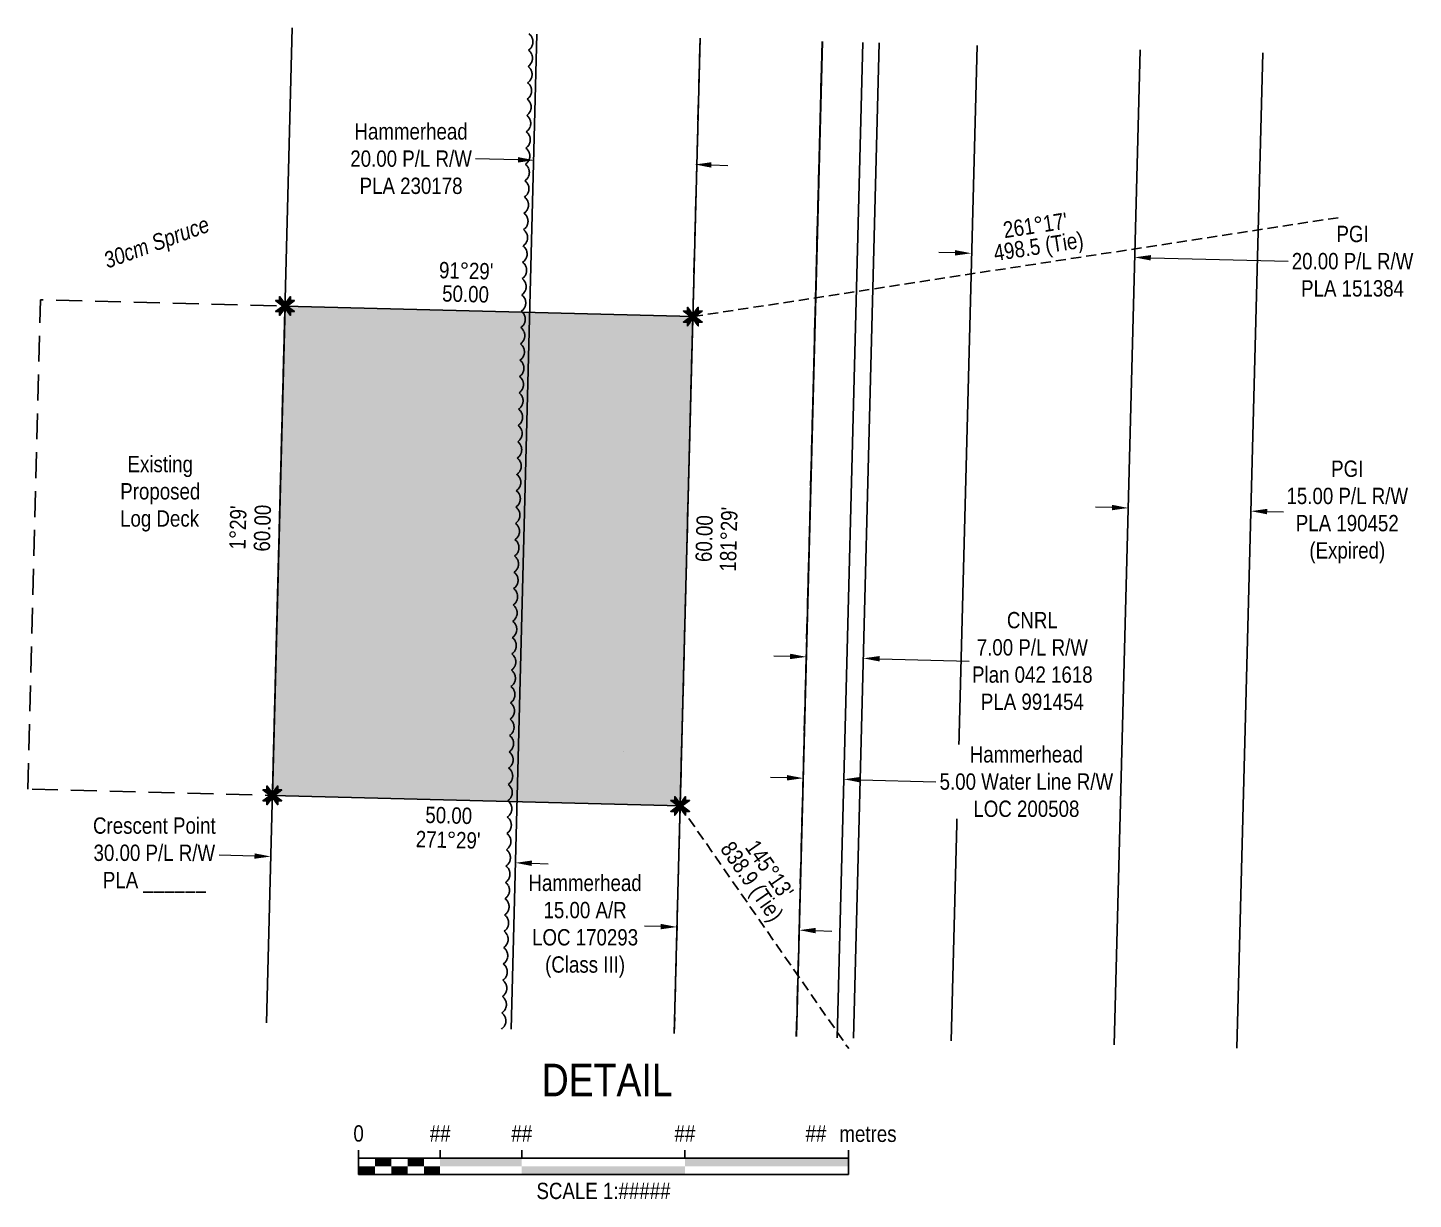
# Model space of a CAD drawing. Extents: x 410314 to 414262, y 6043239 to 6046088.
# Drawn here: x 410467 to 411316, y 6043358 to 6044076 of the extents above; entities that cross this region are included whole.
import ezdxf
from ezdxf.enums import TextEntityAlignment as Align

# ---------------------------------------------------------------- set-up
doc = ezdxf.new("R2010")
doc.units = 0
doc.header["$LTSCALE"] = 5
doc.header["$PDSIZE"] = 0.5
for name, pattern in [('0', [1, 1, 0]), ('foc-ACCESSROAD', [3.75, 2.5, -1.25]), ('foc-TIELINE', [1.875, 1.25, -0.625]), ('foc-UNSURVEYED', [12.5, 10, -2.5]), ('HIDDEN2', [4.7625, 3.175, -1.5875])]:
    doc.linetypes.add(name, pattern=pattern)
for name, color, linetype in [('C-RW', 13, 'Continuous'), ('DETAIL-T', 7, 'Continuous'), ('F-AR', 190, 'foc-ACCESSROAD'), ('F-RW', 190, 'Continuous'), ('L-BD', 7, 'Continuous'), ('L-MON', 1, 'Continuous'), ('L-TIE', 7, 'foc-TIELINE'), ('L-USEC', 7, 'foc-UNSURVEYED'), ('P-PROPOSED', 10, 'Continuous'), ('P-PROPOSED-H', 21, 'Continuous'), ('T-BUSH', 110, '0'), ('T-BUSH-T', 110, 'Continuous'), ('T-EXISTING TFA', 220, 'HIDDEN2'), ('T-EXISTING TFA-T', 220, 'Continuous')]:
    doc.layers.add(name, color=color, linetype=linetype)
for name, color, linetype, lineweight in [('C-RW-T', 13, 'Continuous', 9), ('F-AR-T', 190, 'Continuous', 9), ('F-RW-T', 190, 'Continuous', 9)]:
    doc.layers.add(name, color=color, linetype=linetype, lineweight=lineweight)
doc.styles.add('80', font='ARIALN.TTF', dxfattribs={"height": 10})
doc.styles.add('80CG', font='ARIALN.TTF', dxfattribs={"height": 10})
doc.styles.add('80L', font='ARIALN.TTF', dxfattribs={"height": 10})
doc.styles.add('80LS', font='ARIALNI.TTF', dxfattribs={"height": 10})
doc.dimstyles.new('Compass 5 000', dxfattribs={"dimscale": 5, "dimtxt": 9, "dimasz": 2, "dimexe": 0.2, "dimexo": 0.0625, "dimgap": 0.5, "dimtad": 0, "dimtih": 1, "dimtoh": 1, "dimzin": 0, "dimdsep": 46, "dimtxsty": '80CG', "dimcen": 0.1, "dimse1": 1, "dimse2": 1, "dimclrd": 256, "dimclrt": 256, "dimaunit": 1, "dimadec": 4, "dimazin": 0, "dimtfac": 0.06, "dimtofl": 0, "dimtmove": 0, "dimatfit": 1, "dimfxl": 0.2, "dimtolj": 1, "dimtzin": 0, "dimlwd": -1, "dimarcsym": 0})

# ---------------------------------------------------------------- blocks, each defined once
blk = doc.blocks.new('*D679')
at = {"layer": 'Defpoints', "color": 0, "transparency": 16777216}
for p in [(411044.88, 6043937.6), (411040.01, 6043744.7), (411139.97, 6043742.18)]:
    blk.add_point(p, dxfattribs=at)
at = {"layer": 'F-RW-T', "transparency": 16777216}
for p, q in [((411034.88, 6043937.85), (411024.88, 6043938.1)), ((411154.83, 6043934.83), (411238.9, 6043932.7))]:
    blk.add_line(p, q, dxfattribs=at)
for points in [[(411034.92, 6043939.52), (411034.84, 6043936.19), (411044.88, 6043937.6)], [(411154.87, 6043936.49), (411154.79, 6043933.16), (411144.84, 6043935.08)]]:
    blk.add_solid(points, dxfattribs=at)
at = {"layer": 'F-RW-T', "transparency": 16777216, "insert": (411278.44, 6043932.7), "char_height": 10, "attachment_point": 5, "style": '80CG'}
blk.add_mtext('\\A1;PGI\\P20.00 P/L R/W\\PPLA 151384', dxfattribs=at)
blk = doc.blocks.new('*D680')
at = {"layer": 'Defpoints', "color": 0, "transparency": 16777216}
for p in [(410777.06, 6043994.58), (410763.65, 6043486.44), (410862.19, 6043483.84)]:
    blk.add_point(p, dxfattribs=at)
at = {"layer": 'F-RW-T', "transparency": 16777216}
for p, q in [((410767.06, 6043994.84), (410741.15, 6043995.52)), ((410885.6, 6043991.71), (410895.6, 6043991.45))]:
    blk.add_line(p, q, dxfattribs=at)
for points in [[(410767.11, 6043996.51), (410767.02, 6043993.17), (410777.06, 6043994.58)], [(410885.64, 6043993.38), (410885.56, 6043990.05), (410875.6, 6043991.98)]]:
    blk.add_solid(points, dxfattribs=at)
at = {"layer": 'F-RW-T', "transparency": 16777216, "insert": (410701.61, 6043995.52), "char_height": 10, "attachment_point": 5, "style": '80CG'}
blk.add_mtext('\\A1;Hammerhead\\P20.00 P/L R/W\\PPLA 230178', dxfattribs=at)
blk = doc.blocks.new('TEMP')
h = blk.add_hatch(color=255)
h.dxf.hatch_style = 1
h.paths.add_polyline_path([(0, 0.25), (-0.67, 1.15), (-0.67, 0.67), (-1.15, 0.67), (-0.25, 0), (-1.15, -0.67), (-0.67, -0.67), (-0.67, -1.15), (0, -0.25), (0.67, -1.15), (0.67, -0.67), (1.15, -0.67), (0.25, 0), (1.15, 0.67), (0.67, 0.67), (0.67, 1.15)])
h.paths.add_polyline_path([(0.57, 0.85), (0.57, 0.57), (0.85, 0.57), (0.08, 0), (0.85, -0.57), (0.57, -0.57), (0.57, -0.85), (0, -0.08), (-0.57, -0.85), (-0.57, -0.57), (-0.85, -0.57), (-0.08, 0), (-0.85, 0.57), (-0.57, 0.57), (-0.57, 0.85), (0, 0.08)], flags=16)
h = blk.add_hatch(color=1)
h.dxf.hatch_style = 1
h.paths.add_polyline_path([(0, 0.08), (-0.57, 0.85), (-0.57, 0.57), (-0.85, 0.57), (-0.08, 0), (-0.85, -0.57), (-0.57, -0.57), (-0.57, -0.85), (0, -0.08), (0.57, -0.85), (0.57, -0.57), (0.85, -0.57), (0.08, 0), (0.85, 0.57), (0.57, 0.57), (0.57, 0.85)])
at = {"color": 1}
for p, q in [((-0.08, 0), (0.08, 0)), ((0, 0.08), (0, -0.08))]:
    blk.add_line(p, q, dxfattribs=at)
at = {"color": 255, "flags": 128}
blk.add_lwpolyline([(-0.25, 0), (-1.15, 0.67), (-0.67, 0.67), (-0.67, 1.15), (0, 0.25), (0.67, 1.15), (0.67, 0.67), (1.15, 0.67), (0.25, 0), (1.15, -0.67), (0.67, -0.67), (0.67, -1.15), (0, -0.25), (-0.67, -1.15), (-0.67, -0.67), (-1.15, -0.67)], close=True, dxfattribs=at)
at = {"color": 1, "flags": 128}
blk.add_lwpolyline([(-0.08, 0), (-0.85, 0.57), (-0.57, 0.57), (-0.57, 0.85), (0, 0.08), (0.57, 0.85), (0.57, 0.57), (0.85, 0.57), (0.08, 0), (0.85, -0.57), (0.57, -0.57), (0.57, -0.85), (0, -0.08), (-0.57, -0.85), (-0.57, -0.57), (-0.85, -0.57)], close=True, dxfattribs=at)
blk = doc.blocks.new('*D681')
at = {"layer": 'Defpoints', "color": 0, "transparency": 16777216}
for p in [(411141.72, 6043808.3), (411216.81, 6043806.35), (411216.12, 6043779.61)]:
    blk.add_point(p, dxfattribs=at)
at = {"layer": 'F-RW-T', "transparency": 16777216}
for p, q in [((411131.03, 6043781.82), (411121.03, 6043782.08)), ((411226.11, 6043779.36), (411236.11, 6043779.1))]:
    blk.add_line(p, q, dxfattribs=at)
for points in [[(411131.07, 6043783.49), (411130.99, 6043780.15), (411141.03, 6043781.56)], [(411226.16, 6043781.02), (411226.07, 6043777.69), (411216.12, 6043779.61)]]:
    blk.add_solid(points, dxfattribs=at)
at = {"layer": 'F-RW-T', "transparency": 16777216, "insert": (411275.2, 6043779.1), "char_height": 10, "attachment_point": 5, "style": '80CG'}
blk.add_mtext('\\A1;PGI\\P15.00 P/L R/W\\PPLA 190452\\P(Expired)', dxfattribs=at)
blk = doc.blocks.new('*D682')
at = {"layer": 'Defpoints', "color": 0, "transparency": 16777216}
for p in [(410945.24, 6043744.85), (410980.07, 6043743.95), (410978.66, 6043689.45)]:
    blk.add_point(p, dxfattribs=at)
at = {"layer": 'F-RW-T', "transparency": 16777216}
for p, q in [((410933.84, 6043690.61), (410923.84, 6043690.87)), ((410988.65, 6043689.19), (411043.5, 6043687.77))]:
    blk.add_line(p, q, dxfattribs=at)
for points in [[(410933.88, 6043692.28), (410933.79, 6043688.94), (410943.83, 6043690.35)], [(410988.7, 6043690.86), (410988.61, 6043687.52), (410978.66, 6043689.45)]]:
    blk.add_solid(points, dxfattribs=at)
at = {"layer": 'F-RW-T', "transparency": 16777216, "insert": (411082.25, 6043687.77), "char_height": 10, "attachment_point": 5, "style": '80CG'}
blk.add_mtext('\\A1;CNRL\\P7.00 P/L R/W\\PPlan 042 1618\\PPLA 991454', dxfattribs=at)
blk = doc.blocks.new('*D683')
at = {"layer": 'Defpoints', "color": 0, "transparency": 16777216}
for p in [(410941.81, 6043612.16), (410966.62, 6043611.52), (410966.72, 6043615.36)]:
    blk.add_point(p, dxfattribs=at)
at = {"layer": 'F-AR-T', "transparency": 16777216}
for p, q in [((410931.91, 6043616.27), (410921.91, 6043616.53)), ((410976.72, 6043615.1), (411023.2, 6043613.89))]:
    blk.add_line(p, q, dxfattribs=at)
for points in [[(410931.95, 6043617.93), (410931.87, 6043614.6), (410941.91, 6043616.01)], [(410976.76, 6043616.77), (410976.68, 6043613.44), (410966.72, 6043615.36)]]:
    blk.add_solid(points, dxfattribs=at)
at = {"layer": 'F-AR-T', "transparency": 16777216, "insert": (411078.59, 6043613.89), "char_height": 10, "attachment_point": 5, "style": '80CG', "bg_fill": 3, "box_fill_scale": 1.1, "bg_fill_color": 256, "bg_fill_true_color": 13158600, "bg_fill_transparency": 0}
blk.add_mtext('\\A1;Hammerhead\\P5.00 Water Line R/W\\PLOC 200508', dxfattribs=at)
blk = doc.blocks.new('*D684')
at = {"layer": 'Defpoints', "color": 0, "transparency": 16777216}
for p in [(410864.44, 6043520.54), (410939.38, 6043518.59), (410939.5, 6043522.92)]:
    blk.add_point(p, dxfattribs=at)
at = {"layer": 'F-AR-T', "transparency": 16777216}
for p, q in [((410854.56, 6043525.12), (410844.56, 6043525.38)), ((410949.49, 6043522.66), (410959.49, 6043522.4))]:
    blk.add_line(p, q, dxfattribs=at)
for points in [[(410854.6, 6043526.78), (410854.51, 6043523.45), (410864.55, 6043524.86)], [(410949.54, 6043524.32), (410949.45, 6043520.99), (410939.5, 6043522.92)]]:
    blk.add_solid(points, dxfattribs=at)
at = {"layer": 'F-AR-T', "transparency": 16777216, "insert": (410808.22, 6043525.38), "char_height": 10, "attachment_point": 5, "style": '80CG'}
blk.add_mtext('\\A1;Hammerhead\\P15.00 A/R\\PLOC 170293\\P(Class III)', dxfattribs=at)
blk = doc.blocks.new('*D685')
at = {"layer": 'C-RW-T', "transparency": 16777216}
for p, q in [((410605.67, 6043568.31), (410584.07, 6043568.87)), ((410775.58, 6043563.91), (410785.58, 6043563.65))]:
    blk.add_line(p, q, dxfattribs=at)
for points in [[(410605.71, 6043569.98), (410605.62, 6043566.65), (410615.66, 6043568.06)], [(410775.62, 6043565.58), (410775.54, 6043562.24), (410765.58, 6043564.17)]]:
    blk.add_solid(points, dxfattribs=at)
at = {"layer": 'Defpoints', "color": 0, "transparency": 16777216}
for p in [(410616.17, 6043587.75), (410766.09, 6043583.87), (410615.66, 6043568.06)]:
    blk.add_point(p, dxfattribs=at)
at = {"layer": 'C-RW-T', "transparency": 16777216, "insert": (410544.31, 6043568.87), "char_height": 10, "attachment_point": 5, "style": '80CG'}
blk.add_mtext('\\A1;Crescent Point\\P30.00 P/L R/W\\PPLA ______', dxfattribs=at)
blk = doc.blocks.new('*U488')
at = {"color": 0}
for p, q in [((-150, 0), (-150, 15)), ((-150, 10), (150.24, 10)), ((-100, 10), (-100, 15)), ((-50, 10), (-50, 15)), ((50, 10), (50, 15)), ((150.24, 0), (150.24, 15)), ((-150, 0), (150.24, 0))]:
    blk.add_line(p, q, dxfattribs=at)
for points in [[(-140, 10), (-130, 10), (-140, 5), (-130, 5)], [(-120, 10), (-110, 10), (-120, 5), (-110, 5)], [(-100, 10), (-50, 10), (-100, 5), (-50, 5)], [(50, 10), (150.24, 10), (50, 5), (150.24, 5)], [(-150, 5), (-140, 5), (-150, 0), (-140, 0)], [(-130, 5), (-120, 5), (-130, 0), (-120, 0)], [(-110, 5), (-100, 5), (-110, 0), (-100, 0)], [(-50, 5), (50, 5), (-50, 0), (50, 0)]]:
    blk.add_solid(points, dxfattribs=at)
at = {"color": 0, "style": '80'}
blk.add_text('metres', height=10, dxfattribs=at).set_placement((162.24, 20), align=Align.CENTER)
at = {"color": 0, "char_height": 10, "style": '80'}
for s, insert, attachment_point in [('0', (-150, 30.21), 2), ('##', (-100, 30.21), 2), ('##', (-50, 30.21), 2), ('##', (50, 30.21), 2), ('##', (136.7, 30.22), 3), ('SCALE 1:#####', (0.12, -5), 2)]:
    blk.add_mtext(s, dxfattribs=dict(at, insert=insert, attachment_point=attachment_point))

msp = doc.modelspace()

# ---------------------------------------------------------------- hatches: boundary and pattern name
at = {"layer": 'P-PROPOSED-H'}
h = msp.add_hatch(color=256, dxfattribs=at)
h.dxf.hatch_style = 1
h.paths.add_polyline_path([(410624.386, 6043905.275), (410874.241, 6043898.802), (410866.469, 6043599.031), (410616.614, 6043605.509)])

# ---------------------------------------------------------------- linework, layer by layer
at = {"layer": 'C-RW'}
for points in [[(410613.018, 6043466.092), (410628.826, 6044075.773)], [(410613.018, 6043466.092), (410628.826, 6044075.773)], [(410778.709, 6044071.89), (410762.901, 6043462.209)], [(410778.709, 6044071.89), (410762.901, 6043462.209)], [(410953.6, 6044067.359), (410937.805, 6043457.678)], [(410962.61, 6043457.035), (410978.452, 6044066.715)]]:
    msp.add_lwpolyline(points, dxfattribs=at)
at = {"layer": 'C-RW', "ltscale": 5, "flags": 128}
for points in [[(410778.736, 6044071.889), (410762.941, 6043462.208)], [(410862.863, 6043459.619), (410878.658, 6044069.301)]]:
    msp.add_lwpolyline(points, dxfattribs=at)
at = {"layer": 'F-AR', "flags": 128}
for points in [[(410878.658, 6044069.301), (410862.863, 6043459.619)], [(410937.648, 6043457.682), (410953.484, 6044067.362)]]:
    msp.add_lwpolyline(points, dxfattribs=at)
at = {"layer": 'F-RW', "flags": 128}
for points in [[(410937.749, 6043457.679), (410953.521, 6044067.361)], [(410988.429, 6044066.457), (410972.628, 6043456.776)], [(411032.578, 6043455.222), (411048.403, 6044064.903)], [(411132.475, 6043452.634), (411148.319, 6044062.315)], [(411148.321, 6044062.315), (411132.479, 6043452.634)], [(411223.391, 6044060.37), (411207.596, 6043450.688)]]:
    msp.add_lwpolyline(points, dxfattribs=at)
at = {"layer": 'L-TIE', "flags": 128}
for points in [[(410874.241, 6043898.802), (411271.707, 6043959.719)], [(410866.469, 6043599.031), (410969.716, 6043450.342)]]:
    msp.add_lwpolyline(points, dxfattribs=at)
at = {"layer": 'L-USEC'}
msp.add_line((410831.907, 6043632.256), (410831.907, 6043632.256), dxfattribs=at)
at = {"layer": 'P-PROPOSED'}
msp.add_lwpolyline([(410624.386, 6043905.275), (410874.241, 6043898.802), (410866.469, 6043599.031), (410616.614, 6043605.509)], close=True, dxfattribs=at)
at = {"layer": 'T-BUSH', "flags": 128}
msp.add_lwpolyline([(410773.827, 6044072.022, -0.5205671), (410773.551, 6044062.025, -0.5205671), (410773.275, 6044052.029, -0.5205671), (410772.999, 6044042.033, -0.5205671), (410772.723, 6044032.037, -0.5205671), (410772.447, 6044022.041, -0.5205671), (410772.171, 6044012.045, -0.5205671), (410771.895, 6044002.048, -0.5205671), (410771.618, 6043992.052, -0.5205671), (410771.342, 6043982.056, -0.5205671), (410771.066, 6043972.06, -0.5205671), (410770.79, 6043962.064, -0.5205671), (410770.514, 6043952.067, -0.5205671), (410770.238, 6043942.071, -0.5205671), (410769.962, 6043932.075, -0.5205671), (410769.686, 6043922.079, -0.5205671), (410769.41, 6043912.083, -0.5205671), (410769.133, 6043902.086, -0.5205671), (410768.857, 6043892.09, -0.5205671), (410768.581, 6043882.094, -0.5205671), (410768.305, 6043872.098, -0.5205671), (410768.029, 6043862.102, -0.5205671), (410767.753, 6043852.106, -0.5205671), (410767.477, 6043842.109, -0.5205671), (410767.201, 6043832.113, -0.5205671), (410766.924, 6043822.117, -0.5205671), (410766.648, 6043812.121, -0.5205671), (410766.372, 6043802.125, -0.5205671), (410766.096, 6043792.128, -0.5205671), (410765.82, 6043782.132, -0.5205671), (410765.544, 6043772.136, -0.5205671), (410765.268, 6043762.14, -0.5205671), (410764.992, 6043752.144, -0.5205671), (410764.715, 6043742.148, -0.5205671), (410764.439, 6043732.151, -0.5205671), (410764.163, 6043722.155, -0.5205671), (410763.887, 6043712.159, -0.5205671), (410763.611, 6043702.163, -0.5205671), (410763.335, 6043692.167, -0.5205671), (410763.059, 6043682.17, -0.5205671), (410762.783, 6043672.174, -0.5205671), (410762.506, 6043662.178, -0.5205671), (410762.23, 6043652.182, -0.5205671), (410761.954, 6043642.186, -0.5205671), (410761.678, 6043632.189, -0.5205671), (410761.402, 6043622.193, -0.5205671), (410761.126, 6043612.197, -0.5205671), (410760.85, 6043602.201, -0.5205671), (410760.574, 6043592.205, -0.5205671), (410760.298, 6043582.209, -0.5205671), (410760.021, 6043572.212, -0.5205671), (410759.745, 6043562.216, -0.5205671), (410759.469, 6043552.22, -0.5205671), (410759.193, 6043542.224, -0.5205671), (410758.917, 6043532.228, -0.5205671), (410758.641, 6043522.231, -0.5205671), (410758.365, 6043512.235, -0.5205671), (410758.089, 6043502.239, -0.5205671), (410757.812, 6043492.243, -0.5205671), (410757.536, 6043482.247, -0.5205671), (410757.26, 6043472.25, -0.5205671), (410756.987, 6043462.367, -0.5205671)], format="xyb", dxfattribs=at)
at = {"layer": 'T-EXISTING TFA', "flags": 128}
msp.add_lwpolyline([(410466.731, 6043609.395), (410474.504, 6043909.161), (410624.386, 6043905.275), (410616.614, 6043605.509)], close=True, dxfattribs=at)

# ---------------------------------------------------------------- block references
at = {"layer": 'DETAIL-T', "xscale": 0.99956007, "yscale": 0.99956007, "zscale": 0.99956007}
msp.add_blockref('*U488', (410819.383, 6043373.185), dxfattribs=at)
at = {"layer": 'L-MON', "xscale": 5.000000000000011, "yscale": 5.000000000000011, "zscale": 5.000000000000011}
for p in [(410624.386, 6043905.275), (410874.241, 6043898.802), (410616.614, 6043605.509), (410866.469, 6043599.031)]:
    msp.add_blockref('TEMP', p, dxfattribs=at)

# ---------------------------------------------------------------- texts
at = {"layer": 'DETAIL-T', "color": 3, "insert": (410821.75, 6043431.108), "char_height": 19.9912, "width": 223.75954, "attachment_point": 5, "style": '80CG'}
msp.add_mtext('DETAIL', dxfattribs=at)
at = {"layer": 'L-BD', "style": '80L'}
for s, rotation, p in [("261°17'", 8.7136, (411084.049, 6043954.764)), ('498.5 (Tie)', 8.7136, (411086.207, 6043940.684)), ("91°29'", 358.516, (410735.368, 6043926.914)), ('50.00', 358.516, (410734.999, 6043912.675)), ("1°29'", 88.5148, (410595.48, 6043769.595)), ('60.00', 88.5148, (410610.469, 6043769.206)), ("181°29'", 88.5148, (410896.149, 6043762.411)), ('60.00', 88.5148, (410881.161, 6043762.799)), ('50.00', 358.5148, (410724.7, 6043593.258)), ("271°29'", 358.5148, (410724.311, 6043578.27)), ('838.9 (Tie)', 304.7757, (410909.501, 6043552.081)), ("145°13'", 304.7757, (410921.201, 6043560.205))]:
    msp.add_text(s, height=9.9956, rotation=rotation, dxfattribs=at).set_placement(p, align=Align.MIDDLE)
at = {"layer": 'T-BUSH-T', "insert": (410489.763, 6043929.359), "char_height": 9.99544, "attachment_point": 1, "rotation": 20, "style": '80LS'}
msp.add_mtext_dynamic_manual_height_columns('\\pi23.869;30cm Spruce', width=114.28972, gutter_width=49.999, heights=[0], dxfattribs=at)
at = {"layer": 'T-EXISTING TFA-T', "insert": (410522.853, 6043813.462), "char_height": 10, "attachment_point": 1, "style": '80L'}
msp.add_mtext_dynamic_manual_height_columns('\\pi5.03;Existing \\P\\pi0.57908;Proposed \\P\\pi0.46994;Log Deck', width=48.4774, gutter_width=50.022, heights=[0], dxfattribs=at)

# ---------------------------------------------------------------- dimensions: what is measured, and where the dimension line sits
at = {"layer": 'C-RW-T'}
dim = msp.add_linear_dim(base=(410615.662, 6043568.055), p1=(410766.093, 6043583.867), p2=(410616.173, 6043587.755), angle=178.514761, text='Crescent Point\\P30.00 P/L R/W\\PPLA ______', dimstyle='Compass 5 000', dxfattribs=at)
dim.commit()
dim.dimension.update_dxf_attribs({"geometry": '*D685', "text_midpoint": (410544.309, 6043568.874), "dimtype": 161})
at = {"layer": 'F-RW-T'}
for base, p1, p2, angle, text, picture, middle in [((410777.058, 6043994.577), (410862.192, 6043483.839), (410763.645, 6043486.44), 178.488009, 'Hammerhead\\P20.00 P/L R/W\\PPLA 230178', '*D680', (410701.612, 6043995.524)), ((411044.878, 6043937.6), (411139.969, 6043742.176), (411040.011, 6043744.698), 178.55473, 'PGI\\P20.00 P/L R/W\\PPLA 151384', '*D679', (411278.439, 6043932.704))]:
    dim = msp.add_linear_dim(base=base, p1=p1, p2=p2, angle=angle, text=text, dimstyle='Compass 5 000', override={"dimtxt": 10}, dxfattribs=at)
    dim.commit()
    dim.dimension.update_dxf_attribs({"geometry": picture, "text_midpoint": middle, "dimtype": 161})
dim = msp.add_aligned_dim(p1=(411141.72, 6043808.296), p2=(411216.81, 6043806.351), distance=-26.745, text='PGI\\P15.00 P/L R/W\\PPLA 190452\\P(Expired)', dimstyle='Compass 5 000', dxfattribs=at)
dim.commit()
dim.dimension.update_dxf_attribs({"geometry": '*D681', "text_midpoint": (411275.196, 6043779.097)})

# ---------------------------------------------------------------- next in the draw order: dimensions: what is measured, and where the dimension line sits
at = {"layer": 'F-AR-T'}
dim = msp.add_linear_dim(base=(410966.724, 6043615.361), p1=(410941.807, 6043612.16), p2=(410966.624, 6043611.516), angle=358.511554, text='Hammerhead\\P5.00 Water Line R/W\\PLOC 200508', dimstyle='Compass 5 000', override={"dimtfill": 1}, dxfattribs=at)
dim.commit()
dim.dimension.update_dxf_attribs({"geometry": '*D683', "text_midpoint": (411078.587, 6043613.894), "dimtype": 161})

# ---------------------------------------------------------------- next in the draw order: dimensions: what is measured, and where the dimension line sits
dim = msp.add_linear_dim(base=(410939.495, 6043522.916), p1=(410864.441, 6043520.536), p2=(410939.383, 6043518.595), angle=358.515984, text='Hammerhead\\P15.00 A/R\\PLOC 170293\\P(Class III)', dimstyle='Compass 5 000', dxfattribs=at)
dim.commit()
dim.dimension.update_dxf_attribs({"geometry": '*D684', "text_midpoint": (410808.223, 6043525.375), "dimtype": 161})
at = {"layer": 'F-RW-T'}
dim = msp.add_linear_dim(base=(410978.658, 6043689.448), p1=(410945.245, 6043744.855), p2=(410980.071, 6043743.952), angle=358.515334, text='CNRL\\P7.00 P/L R/W\\PPlan 042 1618\\PPLA 991454', dimstyle='Compass 5 000', dxfattribs=at)
dim.commit()
dim.dimension.update_dxf_attribs({"geometry": '*D682', "text_midpoint": (411082.25, 6043687.768), "dimtype": 161})

doc.saveas('drawing.dxf')
